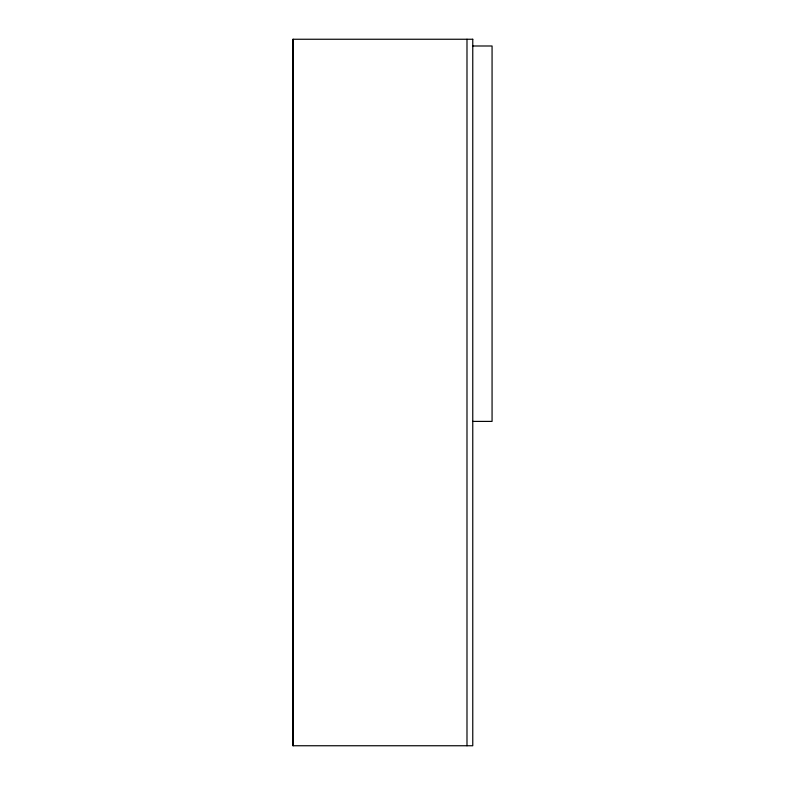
<?xml version="1.0" encoding="UTF-8"?>
<svg xmlns="http://www.w3.org/2000/svg" width="785" height="785" viewBox="0 0 785 785"><rect width="100%" height="100%" fill="white"/><g stroke="black" fill="none" stroke-linecap="round" stroke-linejoin="round"><path stroke-width="1.18" d="M472.55 45.991L492.067 45.991L492.067 421.398L472.55 421.398M466.987 39.25L466.987 745.75M293.129 39.25L293.129 745.75M472.766 39.25L292.933 39.25L292.933 745.75L472.766 745.75L472.766 39.25"/></g></svg>
